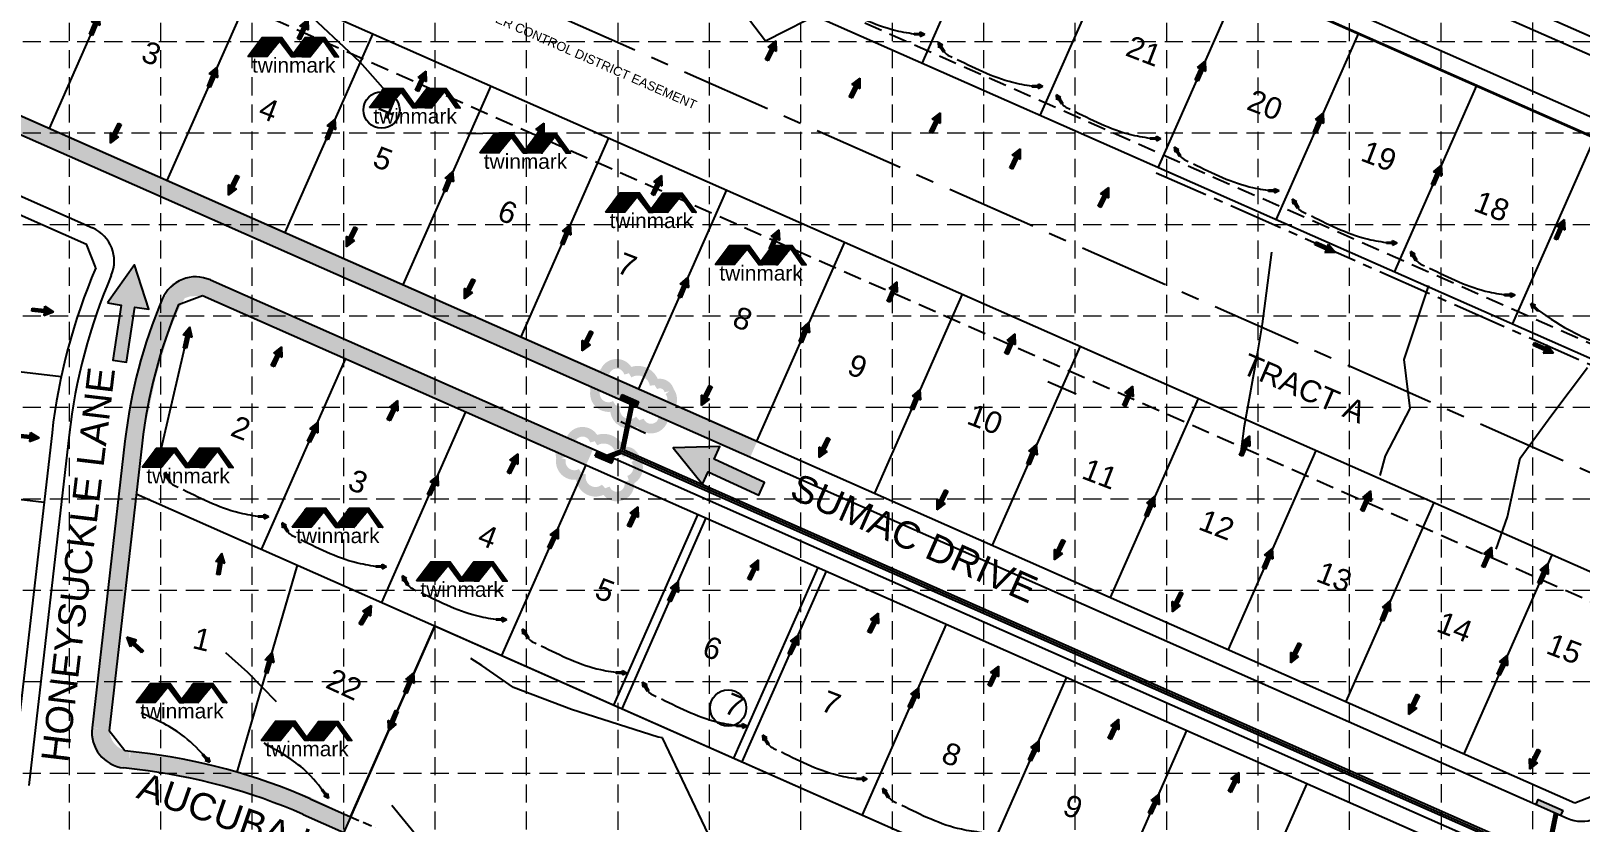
# Model space of a CAD drawing. Header units: feet. Extents: x 9918 to 11941, y 10990 to 14224.
# Drawn here: x 10605 to 11460, y 12479 to 12915 of the extents above; entities that cross this region are included whole.
import ezdxf

# ---------------------------------------------------------------- set-up
doc = ezdxf.new("R2010")
doc.units = ezdxf.units.FT
doc.header["$LTSCALE"] = 40
doc.header["$MEASUREMENT"] = 0
for name, pattern in [('CENTER', [2, 1.25, -0.25, 0.25, -0.25]), ('CENTER2', [1.125, 0.75, -0.125, 0.125, -0.125]), ('DASHED', [0.75, 0.5, -0.25]), ('HIDDEN', [0.375, 0.25, -0.125])]:
    doc.linetypes.add(name, pattern=pattern)
doc.layers.get('0').update_dxf_attribs({"linetype": 'CONTINUOUS'})
for name, color, linetype in [('ARROWS', 252, 'CONTINUOUS'), ('BNDRY-PH1', 4, 'CONTINUOUS'), ('BNDRY-PH2', 8, 'CONTINUOUS'), ('CONT-MJR', 252, 'CONTINUOUS'), ('CONT-MNR', 253, 'CONTINUOUS'), ('DAMTXT', 4, 'CONTINUOUS'), ('EASE-OS', 2, 'HIDDEN'), ('EROSION BLANKETS', 84, 'CONTINUOUS'), ('GRD-FLOW', 7, 'CONTINUOUS'), ('GRID', 254, 'DASHED'), ('LEGEND', 7, 'CONTINUOUS'), ('LOTNUM', 8, 'CONTINUOUS'), ('LOTS - PH1', 7, 'CONTINUOUS'), ('PAVING-PH1', 1, 'CONTINUOUS'), ('SD', 201, 'CONTINUOUS'), ('SD C-LINE', 201, 'CONTINUOUS'), ('SD-C10-STAPTS', 7, 'CONTINUOUS'), ('SWALE-CL', 2, 'CENTER2'), ('tarrant-pipeline', 2, 'HIDDEN')]:
    doc.layers.add(name, color=color, linetype=linetype)
doc.styles.add('L200', font='ARIAL.TTF', dxfattribs={"height": 8})
doc.styles.add('L240', font='ARIAL.TTF', dxfattribs={"height": 9.6})
doc.styles.add('L50', font='ARIAL.TTF', dxfattribs={"height": 2})
doc.styles.get("Standard").update_dxf_attribs({"font": 'ARIAL.TTF'})
pattern_1 = [(45, (0.54796, -10.2082), (-0.04331029, 0.04331029), [])]

# ---------------------------------------------------------------- blocks, each defined once
blk = doc.blocks.new('tf')
for p, q in [((0, -0.0005), (0, 0.00051)), ((0, 0.00051), (0.00406, 0.00051)), ((0.00406, 0.00051), (0.00406, 0.00153)), ((0.00406, 0.00153), (0.00711, 0)), ((0.00406, -0.00152), (0.00711, 0)), ((0.00406, -0.0005), (0, -0.0005)), ((0.00406, -0.0005), (0.00406, -0.00152))]:
    blk.add_line(p, q)
for points in [[(0, 0.00051), (0, -0.0005), (0.00406, 0.00051), (0.00406, -0.0005)], [(0.00406, -0.00152), (0.00406, 0.00153), (0.00711, 0), (0.00406, 0.00153)]]:
    blk.add_solid(points)
blk = doc.blocks.new('A$C6EFF0722')
h = blk.add_hatch()
h.set_pattern_fill('ANSI31', color=13, scale=0.49, style=0)
h.set_pattern_definition(pattern_1)
h.paths.add_polyline_path([(34.1, 17), (45.2, 31.9), (60.5, 31.9), (71.5, 16.8), (68.2, 16.8), (59.3, 29.5), (49, 16.8)])
h.paths.add_polyline_path([(0, 16.9), (11.3, 32), (26.7, 32), (37.5, 17), (34, 17.1), (25, 29), (15.1, 16.9)])
h = blk.add_hatch()
h.set_pattern_fill('ANSI31', color=13, scale=0.49, style=0)
h.set_pattern_definition(pattern_1)
h.paths.add_polyline_path([(0, 16.9), (11.3, 32), (26.7, 32), (37.5, 17), (34, 17.1), (25, 29), (15.1, 16.9)])
h.paths.add_polyline_path([(35.9, 19.3), (34.1, 17), (37.5, 17)], flags=17)
h = blk.add_hatch()
h.set_pattern_fill('ANSI31', color=13, scale=0.49, style=0)
h.set_pattern_definition(pattern_1)
h.paths.add_polyline_path([(35.9, 19.3), (34.1, 17), (37.5, 17)])
at = {"color": 13}
for points in [[(0, 16.9), (11.3, 32), (26.7, 32), (37.5, 17), (34, 17.1), (25, 29), (15.1, 16.9)], [(34.1, 17), (45.2, 31.9), (60.5, 31.9), (71.5, 16.8), (68.2, 16.8), (59.3, 29.5), (49, 16.8)], [(35.9, 19.3), (34.1, 17), (37.5, 17)]]:
    blk.add_lwpolyline(points, close=True, dxfattribs=at)
at = {"color": 13, "insert": (3.2, 16.1), "char_height": 11.76, "width": 355.759, "attachment_point": 1}
blk.add_mtext('twinmark', dxfattribs=at)
blk = doc.blocks.new('arrow')
blk.add_lwpolyline([(-67.01, -25.36), (-59.33, -25.42), (-59.57, -56.14), (-51.89, -56.2), (-51.65, -25.48), (-43.97, -25.54), (-55.3, -2.41), (-67.01, -25.36)], close=True)
at = {"color": 254}
for points in [[(-43.97, -25.54), (-67.01, -25.36), (-55.3, -2.41), (-67.01, -25.36)], [(-59.57, -56.14), (-51.89, -56.2), (-59.33, -25.42), (-51.65, -25.48)]]:
    blk.add_solid(points, dxfattribs=at)

msp = doc.modelspace()

# ---------------------------------------------------------------- hatches: boundary and pattern name
at = {"layer": 'SD'}
for points in [[(10931.54, 12714.68), (10930.32, 12711.93), (10939.47, 12707.89), (10940.68, 12710.63)], [(10926.94, 12679.53), (10917.79, 12683.58), (10916.58, 12680.83), (10925.73, 12676.79)]]:
    msp.add_hatch(color=5, dxfattribs=at).paths.add_polyline_path(points)
h = msp.add_hatch(color=5, dxfattribs=at)
h.paths.add_polyline_path([(11436.8, 12491.39), (11435.59, 12488.64), (11449.31, 12482.58), (11450.52, 12485.32)])
h.paths.add_polyline_path([(11423.06, 12460.29), (11421.85, 12457.54), (11435.57, 12451.48), (11436.78, 12454.23)])

# ---------------------------------------------------------------- linework, layer by layer
at = {"layer": 'BNDRY-PH1', "color": 0}
for q in [(10761.47, 12436.15), (11410.92, 12329.54)]:
    msp.add_line((10828.16, 12587.07), q, dxfattribs=at)
at = {"layer": 'BNDRY-PH2'}
for q in [(10761.47, 12436.15), (11410.92, 12329.54)]:
    msp.add_line((10828.16, 12587.07), q, dxfattribs=at)
at = {"layer": 'CONT-MJR', "color": 35}
for p, q in [((11444.34, 12703.45, 605), (11463.88, 12729.72, 605)), ((11426.87, 12679.65, 605), (11444.34, 12703.45, 605)), ((11419.87, 12647.31, 605), (11426.87, 12679.65, 605)), ((11413.6, 12629.43, 605), (11419.87, 12647.31, 605)), ((10854.03, 12565.25, 610), (10847.92, 12569.2, 610)), ((10871.59, 12553.16, 610), (10854.03, 12565.25, 610)), ((10903.58, 12540.92, 610), (10871.59, 12553.16, 610)), ((10951.35, 12525.67, 610), (10903.58, 12540.92, 610)), ((10953.65, 12525.29, 610), (10951.35, 12525.67, 610)), ((10979.07, 12472.01, 610), (10953.65, 12525.29, 610))]:
    msp.add_line(p, q, dxfattribs=at)
at = {"layer": 'CONT-MNR', "color": 35}
for p, q in [((11010.46, 12909.63, 607), (10995.79, 12928.92, 607)), ((10786.87, 12898, 608), (10754.83, 12928.3, 608)), ((11044.47, 12926.86, 607), (11010.46, 12909.63, 607)), ((10803.69, 12879.09, 608), (10786.87, 12898, 608)), ((10872.21, 12859.05, 608), (10845.83, 12858.61, 608)), ((11284.78, 12753.73, 607), (11289.84, 12793.29, 607)), ((11362.77, 12734.11, 606), (11376.39, 12774.8, 606)), ((11281.95, 12737.19, 607), (11284.78, 12753.73, 607)), ((11274.85, 12697.52, 607), (11281.95, 12737.19, 607)), ((11366.21, 12707.06, 606), (11362.77, 12734.11, 606)), ((11352.58, 12680.96, 606), (11366.21, 12707.06, 606)), ((10944.38, 12693.3, 609), (10930.71, 12699.72, 609)), ((11272.78, 12681.84, 607), (11274.85, 12697.52, 607)), ((11349.64, 12670.07, 606), (11352.58, 12680.96, 606)), ((10724.93, 12561.49, 611), (10712.84, 12572.31, 611)), ((10740.84, 12545.25, 611), (10724.93, 12561.49, 611)), ((10826.46, 12461.06, 611), (10804.49, 12487.97, 611))]:
    msp.add_line(p, q, dxfattribs=at)
at = {"layer": 'EASE-OS', "color": 253, "ltscale": 0.5}
msp.add_line((10781.68, 12481.89), (10795.4, 12475.82), dxfattribs=at)
at = {"layer": 'EROSION BLANKETS', "const_width": 10, "flags": 128}
msp.add_lwpolyline([(11004.16, 12684.89), (10548.52, 12886.31)], dxfattribs=at)
msp.add_lwpolyline([(10779.65, 12477.43), (10757.01, 12488.27), (10737.8, 12495.68), (10706.99, 12504.81), (10685.69, 12509.75), (10659.73, 12513.08, -0.427149), (10643.81, 12530.52), (10662.09, 12692), (10669.39, 12725.58), (10676.7, 12750.41), (10682.13, 12763.65), (10686.69, 12771.96), (10692.06, 12773.84), (10697.43, 12774.11), (10702.8, 12773.31), (10712.19, 12769.01), (10913.49, 12680.19)], format="xyb", dxfattribs=at)
at = {"layer": 'GRD-FLOW'}
msp.add_line((10675.47, 12677.39), (10692.63, 12751.21), dxfattribs=at)
for points in [[(11095.43, 12913.16), (11084.05, 12915.03), (11051.19, 12928.21)], [(11108.12, 12904.96), (11110.44, 12902.48), (11113.48, 12900.88)], [(11160.54, 12884.38), (11149.16, 12886.25), (11116.3, 12899.43)], [(11173.24, 12876.18), (11175.57, 12873.7), (11178.6, 12872.1)], [(11225.67, 12855.6), (11214.29, 12857.47), (11181.43, 12870.65)], [(11238.37, 12847.4), (11240.69, 12844.92), (11243.73, 12843.32)], [(11290.79, 12826.82), (11279.41, 12828.69), (11246.55, 12841.87)], [(11303.49, 12818.63), (11305.81, 12816.15), (11308.85, 12814.55)], [(11355.91, 12798.05), (11344.53, 12799.92), (11311.67, 12813.1)], [(11368.61, 12789.85), (11370.94, 12787.37), (11373.97, 12785.77)], [(11421.03, 12769.27), (11409.66, 12771.14), (11376.8, 12784.32)], [(11434.37, 12762.84), (11453.86, 12750.36), (11476.93, 12739.92)], [(10681.13, 12667.68), (10683.45, 12665.2), (10686.49, 12663.59)], [(10733.55, 12647.09), (10722.17, 12648.97), (10689.31, 12662.15)], [(10746.09, 12640.1), (10748.42, 12637.62), (10751.45, 12636.02)], [(10798.52, 12619.51), (10787.14, 12621.39), (10754.28, 12634.57)], [(10812.38, 12610.81), (10814.7, 12608.33), (10817.74, 12606.72)], [(10864.8, 12590.22), (10853.42, 12592.1), (10820.56, 12605.28)], [(10878.67, 12581.51), (10880.99, 12579.04), (10884.03, 12577.43)], [(10931.09, 12560.93), (10919.71, 12562.8), (10886.85, 12575.98)], [(10944.95, 12552.22), (10947.27, 12549.74), (10950.31, 12548.14)], [(10997.37, 12531.63), (10986, 12533.51), (10953.14, 12546.69)], [(10702.34, 12513.96), (10690.06, 12525.9), (10666.08, 12539.16)], [(10767.94, 12494.32), (10756.69, 12507.24), (10733.89, 12522.44)], [(11011.24, 12522.93), (11013.56, 12520.45), (11016.6, 12518.84)], [(11063.66, 12502.34), (11052.28, 12504.22), (11019.42, 12517.4)], [(11077.52, 12493.64), (11079.85, 12491.16), (11082.88, 12489.55)], [(11129.95, 12473.05), (11118.57, 12474.92), (11085.71, 12488.1)]]:
    msp.add_spline(points, degree=3, dxfattribs=at)
at = {"layer": 'GRID', "color": 252, "linetype": 'HIDDEN', "lineweight": 0}
for p, q in [((10626.56, 11244.77), (10626.56, 14170.59)), ((10677.01, 11244.76), (10677.01, 14170.59)), ((10727.45, 11244.75), (10727.45, 14170.59)), ((10777.89, 11244.74), (10777.89, 14170.59)), ((10828.34, 11244.74), (10828.34, 14170.59)), ((10878.78, 11244.73), (10878.78, 14170.59)), ((10929.22, 11244.72), (10929.22, 14170.59)), ((10979.67, 11244.71), (10979.67, 14170.59)), ((11030.11, 11244.7), (11030.11, 14170.59)), ((11080.56, 11244.7), (11080.56, 14170.59)), ((11131, 11244.69), (11131, 14170.59)), ((11181.44, 11244.68), (11181.44, 14170.59)), ((11231.89, 11244.67), (11231.89, 14170.59)), ((11282.33, 11244.66), (11282.33, 14170.59)), ((11332.77, 11244.66), (11332.77, 14170.59)), ((11383.46, 11244.77), (11383.22, 14170.59)), ((11433.85, 11245.02), (11433.66, 14170.59)), ((9970.8, 12909.5), (11887.65, 12909.5)), ((9970.8, 12859.05), (11887.65, 12859.05)), ((9970.8, 12808.61), (11887.65, 12808.61)), ((9970.8, 12758.16), (11887.65, 12758.16)), ((9970.8, 12707.72), (11887.65, 12707.72)), ((9970.8, 12657.28), (11887.65, 12657.28)), ((9970.8, 12606.83), (11887.65, 12606.83)), ((9970.8, 12556.39), (11887.65, 12556.39)), ((9970.8, 12505.95), (11887.65, 12505.95))]:
    msp.add_line(p, q, dxfattribs=at)
at = {"layer": 'LEGEND', "color": 170, "ltscale": 100, "const_width": 5.3}
for points in [[(10935.18, 12726.44, 0.520567), (10935.18, 12726.44, 0.765195), (10921.77, 12726.67, 0.417879), (10916.65, 12717.1, 0.6649), (10927.8, 12708.88, 0.744833), (10940.87, 12700.54, 0.975642), (10954.02, 12704.87, 0.520567), (10957.46, 12716.58, 0.520567), (10949.32, 12719.96, 0.540264), (10935.18, 12726.44)], [(10916.34, 12688.95, 0.520567), (10916.34, 12688.95, 0.765195), (10902.93, 12689.18, 0.417879), (10897.81, 12679.61, 0.6649), (10908.97, 12671.39, 0.744833), (10922.04, 12663.06, 0.975642), (10935.18, 12667.38, 0.520567), (10938.63, 12679.09, 0.520567), (10930.48, 12682.47, 0.540264), (10916.34, 12688.95)]]:
    msp.add_lwpolyline(points, format="xyb", close=True, dxfattribs=at)
at = {"layer": 'LOTNUM', "color": 7}
for centre in [(10798.73, 12871.67), (10989.94, 12541.85)]:
    msp.add_circle(centre, 10, dxfattribs=at)
at = {"layer": 'LOTS - PH1'}
for p, q in [((11614.67, 12846.28), (10552.23, 13315.79)), ((11594.46, 12800.54), (10532.02, 13270.06)), ((11487.7, 12724.73), (10442.04, 13186.82)), ((10429.2, 13074.97), (11514.68, 12595.27)), ((11096.94, 12897.41), (11142.42, 13000.31)), ((10663.86, 12971.27), (10615.35, 12861.51)), ((11162.07, 12868.63), (11207.54, 12971.53)), ((10728.89, 12942.53), (10680.38, 12832.77)), ((11227.19, 12839.85), (11272.66, 12942.75)), ((10793.92, 12913.79), (10745.42, 12804.03)), ((11292.32, 12811.07), (11337.79, 12913.97)), ((10519.82, 12903.73), (11457.03, 12489.56)), ((10858.95, 12885.05), (10810.45, 12775.29)), ((11357.44, 12782.29), (11402.91, 12885.19)), ((10499.61, 12858), (10635.95, 12797.74)), ((10923.99, 12856.31), (10875.48, 12746.55)), ((11422.56, 12753.51), (11468.04, 12856.41)), ((10989.02, 12827.57), (10940.52, 12717.81)), ((10641.07, 12784.55), (10635.95, 12797.74)), ((11054.05, 12798.83), (11005.55, 12689.07)), ((10686.81, 12764.33), (10699.98, 12769.45)), ((10699.98, 12769.45), (11436.82, 12443.82)), ((11119.09, 12770.1), (11070.58, 12660.34)), ((11184.12, 12741.36), (11135.61, 12631.6)), ((10506.28, 12738.02), (10622.05, 12724.73)), ((10732.54, 12629.33), (10779.02, 12734.52)), ((11249.15, 12712.62), (11200.65, 12602.86)), ((10798.82, 12600.04), (10845.31, 12705.22)), ((10616.95, 12693.65), (10532.05, 11954.08)), ((10666.62, 12687.95), (10648.41, 12529.32)), ((11314.18, 12683.88), (11265.68, 12574.12)), ((10865.11, 12570.74), (10911.59, 12675.93)), ((10498.3, 12668.48), (10612.55, 12655.37)), ((10663.4, 12659.88), (11410.92, 12329.54)), ((11379.22, 12655.14), (11330.71, 12545.38)), ((10926.82, 12543.47), (10973.31, 12648.66)), ((10926.82, 12543.47), (10973.31, 12648.66)), ((10931.4, 12541.45), (10977.88, 12646.64)), ((11444.25, 12626.4), (11395.74, 12516.64)), ((10752.19, 12620.64), (10718.94, 12506.49)), ((10993.11, 12514.18), (11039.59, 12619.37)), ((10997.68, 12512.16), (11044.17, 12617.34)), ((10781.68, 12481.89), (10828.16, 12587.07)), ((11063.97, 12482.86), (11110.45, 12588.05)), ((11130.25, 12453.57), (11176.74, 12558.76)), ((10657.21, 12518.25), (10648.41, 12529.32)), ((11196.54, 12424.28), (11243.02, 12529.47)), ((10665.09, 12517.34), (10657.21, 12518.25)), ((11262.82, 12394.99), (11309.31, 12500.17)), ((11457.03, 12489.56), (11470.22, 12494.66)), ((10759.4, 12491.73), (10781.68, 12481.89))]:
    msp.add_line(p, q, dxfattribs=at)
for centre, radius, start, end in [((10939.83, 12656.59), 325, 156.81405, 173.45194), ((10939.83, 12656.59), 275, 156.93326, 173.45194), ((10628.03, 12194.46), 325, 66.1584, 83.45194)]:
    msp.add_arc(centre, radius, start, end, dxfattribs=at)
at = {"layer": 'PAVING-PH1', "color": 7}
for p, q in [((11610.37, 12837.79), (10548.39, 13307.1)), ((11597.84, 12809.43), (10889.42, 13122.5)), ((11593.8, 12800.29), (10885.38, 13113.35)), ((10515.98, 12895.04), (10662.43, 12830.32)), ((10503.45, 12866.68), (10639.36, 12806.62)), ((10662.43, 12830.32), (11452.73, 12481.07)), ((10704.31, 12777.92), (11440.28, 12452.68)), ((10626.38, 12692.57), (10604.18, 12499.17)), ((10657.18, 12689.03), (10639.03, 12530.9)), ((10664.01, 12507.91), (10656.62, 12508.75)), ((10755.56, 12483.04), (10777.84, 12473.2))]:
    msp.add_line(p, q, dxfattribs=at)
for centre, radius, start, end in [((10631.27, 12788.33), 20, 336.87893, 66.1584), ((10939.83, 12656.59), 315.5, 156.87893, 173.45194), ((10696.22, 12759.63), 20, 66.1584, 157.07235), ((10939.83, 12656.59), 284.5, 157.07235, 173.45194), ((10658.9, 12528.62), 20, 173.45194, 263.45194), ((10628.03, 12194.46), 315.5, 66.1584, 83.45194), ((11460.81, 12499.36), 20, 246.1584, 336.1584)]:
    msp.add_arc(centre, radius, start, end, dxfattribs=at)
at = {"layer": 'SD', "color": 5}
for p, q in [((11166.19, 12721.95), (11181.83, 12715.03)), ((10930.32, 12711.93), (10939.47, 12707.89)), ((10935.91, 12709.46), (10930.69, 12684.2)), ((10931.54, 12714.68), (10940.68, 12710.63)), ((10937.55, 12708.74), (10932.5, 12684.32)), ((10916.58, 12680.83), (10925.73, 12676.79)), ((10923.06, 12681.25), (10930.69, 12684.2)), ((10925.33, 12680.25), (10931.1, 12682.48)), ((10931.1, 12682.48), (11436.85, 12458.98)), ((10932.5, 12684.32), (11437.76, 12461.04)), ((11445.75, 12484.15), (11440.76, 12459.99)), ((11447.42, 12483.62), (11442.39, 12459.26))]:
    msp.add_line(p, q, dxfattribs=at)
at = {"layer": 'SD', "color": 5, "flags": 128}
for points in [[(10930.32, 12711.93), (10931.54, 12714.68)], [(10939.47, 12707.89), (10940.68, 12710.63)], [(10916.58, 12680.83), (10917.79, 12683.58)], [(10925.73, 12676.79), (10926.94, 12679.53)], [(11435.59, 12488.64), (11436.8, 12491.39), (11450.52, 12485.32)], [(11449.31, 12482.58), (11450.52, 12485.32)]]:
    msp.add_lwpolyline(points, dxfattribs=at)
at = {"layer": 'SD C-LINE', "color": 5}
for p, q in [((10936.73, 12709.1), (10931.45, 12683.55)), ((10924.2, 12680.75), (10931.45, 12683.55)), ((10931.45, 12683.55), (11484.04, 12439.35)), ((11446.57, 12483.79), (11441.29, 12458.25))]:
    msp.add_line(p, q, dxfattribs=at)
at = {"layer": 'SWALE-CL', "color": 5, "flags": 128}
msp.add_lwpolyline([(11225.98, 12837.11), (11486.62, 12721.92), (11553.08, 12699.97)], dxfattribs=at)
at = {"layer": 'tarrant-pipeline', "color": 253}
for p, q in [((11842.77, 12576.02), (10233.78, 13287.06)), ((11790.22, 12457.11), (10218.26, 13151.79))]:
    msp.add_line(p, q, dxfattribs=at)
at = {"layer": 'tarrant-pipeline', "color": 253, "linetype": 'CENTER'}
msp.add_line((11816.49, 12516.56), (10226.02, 13219.42), dxfattribs=at)

# ---------------------------------------------------------------- block references
at = {"layer": 'ARROWS'}
for p, rotation in [((10717.46, 12780.73), 351.7241489964107), ((10980.37, 12736.7), 65.52772001229589)]:
    msp.add_blockref('arrow', p, dxfattribs=dict(at, rotation=rotation))
at = {"layer": 'GRD-FLOW'}
for p, xscale, yscale, zscale, rotation in [((10638.46, 12913.1), 1677.320435747334, 1677.320435747335, 1677.320435747335, 67.4888172878362), ((10753.17, 12910.75), 1677.320435747335, 1677.320435747335, 1677.320435747335, 64.81971306193465), ((11092.57, 12913.55), 825.565907151224, 825.5659071512237, 825.5659071512242, 359.7814838571418), ((11011.28, 12899.09), 1677.320435747335, 1677.320435747335, 1677.320435747335, 64.26377086008281), ((11109.04, 12903.84), 825.5659071512254, 825.5659071512237, 825.5659071512242, 121.8616996299134), ((10703.49, 12884.37), 1677.320435747334, 1677.320435747335, 1677.320435747335, 67.4888172878362), ((11248.42, 12887.89), 1677.320435747336, 1677.320435747335, 1677.320435747335, 66.42104162721226), ((10818.29, 12882.32), 1677.320435747335, 1677.320435747335, 1677.320435747335, 64.81971306193465), ((11057.54, 12878.49), 1677.320435747335, 1677.320435747335, 1677.320435747335, 64.26377086008281), ((11157.68, 12884.77), 825.565907151224, 825.5659071512237, 825.5659071512242, 359.7814838571418), ((11174.16, 12875.06), 825.5659071512254, 825.5659071512237, 825.5659071512242, 121.8616996299134), ((11101.86, 12859.33), 1677.320435747335, 1677.320435747335, 1677.320435747335, 64.26377086008281), ((11313.54, 12859.11), 1677.320435747336, 1677.320435747335, 1677.320435747335, 66.42104162721226), ((10654.34, 12864.11), 1677.320435747334, 1677.320435747335, 1677.320435747335, 243.8330758731509), ((10768.53, 12855.63), 1677.320435747334, 1677.320435747335, 1677.320435747335, 67.4888172878362), ((10883.32, 12853.58), 1677.320435747335, 1677.320435747335, 1677.320435747335, 64.81971306193465), ((11222.81, 12855.99), 825.565907151224, 825.5659071512237, 825.5659071512242, 359.7814838571418), ((11239.29, 12846.28), 825.5659071512254, 825.5659071512237, 825.5659071512242, 121.8616996299134), ((11146.01, 12839.47), 1677.320435747335, 1677.320435747335, 1677.320435747335, 64.26377086008281), ((10719.37, 12835.37), 1677.320435747334, 1677.320435747335, 1677.320435747335, 243.8330758731509), ((10833.56, 12826.89), 1677.320435747334, 1677.320435747335, 1677.320435747335, 67.4888172878362), ((10948.35, 12824.84), 1677.320435747335, 1677.320435747335, 1677.320435747335, 64.81971306193465), ((11378.67, 12830.33), 1677.320435747336, 1677.320435747335, 1677.320435747335, 66.42104162721226), ((11194.74, 12818.26), 1677.320435747335, 1677.320435747335, 1677.320435747335, 64.26377086008281), ((11287.93, 12827.21), 825.565907151224, 825.5659071512237, 825.5659071512242, 359.7814838571418), ((11304.41, 12817.51), 825.5659071512254, 825.5659071512237, 825.5659071512242, 121.8616996299134), ((10898.34, 12797.58), 1677.320435747334, 1677.320435747335, 1677.320435747335, 67.4888172878362), ((11446.5, 12800.35), 1677.320435747336, 1677.320435747335, 1677.320435747335, 66.42104162721226), ((10784.49, 12806.95), 1677.320435747334, 1677.320435747335, 1677.320435747335, 243.8330758731509), ((11013.31, 12794.7), 1677.320435747334, 1677.320435747335, 1677.320435747335, 66.21725787936553), ((11313.92, 12798.14), 1677.320435747336, 1677.320435747335, 1677.320435747335, 336.1624057160432), ((11353.05, 12798.44), 825.565907151224, 825.5659071512237, 825.5659071512242, 359.7814838571418), ((11369.53, 12788.73), 825.5659071512254, 825.5659071512237, 825.5659071512242, 121.8616996299134), ((10849.52, 12778.21), 1677.320435747334, 1677.320435747335, 1677.320435747335, 243.8330758731509), ((10963.22, 12768.41), 1677.320435747334, 1677.320435747335, 1677.320435747335, 67.4888172878362), ((11078.35, 12765.96), 1677.320435747334, 1677.320435747335, 1677.320435747335, 66.21725787936553), ((11418.17, 12769.66), 825.565907151224, 825.5659071512237, 825.5659071512242, 359.7814838571418), ((10605.99, 12761.51), 1677.320435747334, 1677.320435747335, 1677.320435747335, 354.5824077530629), ((11436.87, 12760.84), 825.5659071512246, 825.5659071512237, 825.5659071512242, 135.8820856687658), ((10690.24, 12740.38), 1677.320435747335, 1677.320435747335, 1677.320435747335, 76.6932348658238), ((10914.56, 12749.47), 1677.320435747334, 1677.320435747335, 1677.320435747335, 243.8330758731509), ((11029.95, 12743.6), 1677.320435747334, 1677.320435747335, 1677.320435747335, 67.4888172878362), ((11143.38, 12737.22), 1677.320435747334, 1677.320435747335, 1677.320435747335, 66.21725787936553), ((10738.66, 12730.33), 1677.320435747335, 1677.320435747335, 1677.320435747335, 64.81971306193465), ((11434.35, 12742.63), 1677.320435747336, 1677.320435747335, 1677.320435747335, 336.1624057160432), ((10980.26, 12719.36), 1677.320435747334, 1677.320435747335, 1677.320435747335, 243.8330758731509), ((11091.34, 12706.53), 1677.320435747334, 1677.320435747335, 1677.320435747335, 67.4888172878362), ((11208.41, 12708.48), 1677.320435747334, 1677.320435747335, 1677.320435747335, 66.21725787936553), ((10802.69, 12700.59), 1677.320435747335, 1677.320435747335, 1677.320435747335, 64.81971306193465), ((10758.62, 12688.61), 1677.320435747335, 1677.320435747335, 1677.320435747335, 64.81971306193465), ((10598.01, 12691.97), 1677.320435747334, 1677.320435747335, 1677.320435747335, 354.5824077530629), ((11045.29, 12690.62), 1677.320435747334, 1677.320435747335, 1677.320435747335, 243.8330758731509), ((11272.81, 12680.99), 1677.320435747334, 1677.320435747335, 1677.320435747335, 66.21725787936553), ((10868.98, 12671.3), 1677.320435747335, 1677.320435747335, 1677.320435747335, 64.81971306193465), ((11155.51, 12676.25), 1677.320435747334, 1677.320435747335, 1677.320435747335, 67.34313594480531), ((10682.05, 12666.56), 825.5659071512254, 825.5659071512237, 825.5659071512242, 121.8616996299134), ((10824.9, 12659.32), 1677.320435747335, 1677.320435747335, 1677.320435747335, 64.81971306193465), ((11110.33, 12661.88), 1677.320435747334, 1677.320435747335, 1677.320435747335, 243.8330758731509), ((11220.54, 12647.51), 1677.320435747334, 1677.320435747335, 1677.320435747335, 67.34313594480531), ((11339.73, 12650.63), 1677.320435747334, 1677.320435747335, 1677.320435747335, 66.21725787936553), ((10730.69, 12647.48), 825.565907151224, 825.5659071512237, 825.5659071512242, 359.7814838571418), ((10935.26, 12642), 1677.320435747335, 1677.320435747335, 1677.320435747335, 64.81971306193465), ((10747.01, 12638.98), 825.5659071512254, 825.5659071512237, 825.5659071512242, 121.8616996299134), ((10891.19, 12630.02), 1677.320435747335, 1677.320435747335, 1677.320435747335, 64.81971306193465), ((11175.01, 12634.33), 1677.320435747334, 1677.320435747335, 1677.320435747335, 243.8330758731509), ((11285.57, 12618.77), 1677.320435747334, 1677.320435747335, 1677.320435747335, 67.34313594480531), ((11406.46, 12619.63), 1677.320435747334, 1677.320435747335, 1677.320435747335, 66.21725787936553), ((10708.73, 12615.42), 1677.320435747334, 1677.320435747335, 1677.320435747335, 80.89902602233013), ((10795.66, 12619.91), 825.565907151224, 825.5659071512237, 825.5659071512242, 359.7814838571418), ((11001.55, 12612.71), 1677.320435747335, 1677.320435747335, 1677.320435747335, 64.81971306193465), ((11437.42, 12610.52), 1677.320435747336, 1677.320435747335, 1677.320435747335, 66.42104162721226), ((10813.3, 12609.68), 825.5659071512254, 825.5659071512237, 825.5659071512242, 121.8616996299134), ((10957.48, 12600.73), 1677.320435747335, 1677.320435747335, 1677.320435747335, 64.81971306193465), ((11240.05, 12605.59), 1677.320435747334, 1677.320435747335, 1677.320435747335, 243.8330758731509), ((10787.22, 12587.97), 1677.320435747334, 1677.320435747335, 1677.320435747335, 60.35923286940557), ((11067.84, 12583.42), 1677.320435747335, 1677.320435747335, 1677.320435747335, 64.81971306193465), ((11350.6, 12590.03), 1677.320435747334, 1677.320435747335, 1677.320435747335, 67.34313594480531), ((10861.94, 12590.61), 825.565907151224, 825.5659071512237, 825.5659071512242, 359.7814838571418), ((10666.9, 12572.81), 1677.320435747334, 1677.320435747335, 1677.320435747335, 137.2230727589646), ((10879.58, 12580.39), 825.5659071512254, 825.5659071512237, 825.5659071512242, 121.8616996299134), ((11023.76, 12571.44), 1677.320435747335, 1677.320435747335, 1677.320435747335, 64.81971306193465), ((11305.34, 12577.44), 1677.320435747334, 1677.320435747335, 1677.320435747335, 243.8330758731509), ((10735.1, 12561.19), 1677.320435747334, 1677.320435747335, 1677.320435747335, 73.78226412848423), ((11414.88, 12560.1), 1677.320435747336, 1677.320435747335, 1677.320435747335, 65.034313995479), ((10811.84, 12550.25), 1677.320435747335, 1677.320435747335, 1677.320435747335, 66.9069804424446), ((10928.23, 12561.32), 825.565907151224, 825.5659071512237, 825.5659071512242, 359.7814838571418), ((11134.12, 12554.12), 1677.320435747335, 1677.320435747335, 1677.320435747335, 64.81971306193465), ((10945.87, 12551.1), 825.5659071512254, 825.5659071512237, 825.5659071512242, 121.8616996299134), ((11090.05, 12542.14), 1677.320435747335, 1677.320435747335, 1677.320435747335, 64.81971306193465), ((11370.46, 12549.01), 1677.320435747334, 1677.320435747335, 1677.320435747335, 243.8330758731509), ((10807.18, 12540.23), 1677.320435747335, 1677.320435747335, 1677.320435747335, 246.9069804424446), ((11200.41, 12524.83), 1677.320435747335, 1677.320435747335, 1677.320435747335, 64.81971306193465), ((10994.51, 12532.03), 825.565907151224, 825.5659071512237, 825.5659071512242, 359.7814838571418), ((11012.15, 12521.81), 825.5659071512254, 825.5659071512237, 825.5659071512242, 121.8616996299134), ((11156.33, 12512.85), 1677.320435747335, 1677.320435747335, 1677.320435747335, 64.81971306193465), ((11437.15, 12518.85), 1677.320435747334, 1677.320435747335, 1677.320435747335, 243.8330758731509), ((10700.05, 12516.21), 825.5659071512247, 825.5659071512237, 825.5659071512242, 312.6408092766598), ((11060.8, 12502.73), 825.565907151224, 825.5659071512237, 825.5659071512242, 359.7814838571418), ((11266.69, 12495.54), 1677.320435747335, 1677.320435747335, 1677.320435747335, 64.81971306193465), ((10765.85, 12496.76), 825.5659071512247, 825.5659071512237, 825.5659071512242, 307.8812108676381), ((11078.44, 12492.51), 825.5659071512254, 825.5659071512237, 825.5659071512242, 121.8616996299134), ((11222.62, 12483.56), 1677.320435747335, 1677.320435747335, 1677.320435747335, 64.81971306193465)]:
    msp.add_blockref('tf', p, dxfattribs=dict(at, xscale=xscale, yscale=yscale, zscale=zscale, rotation=rotation))
at = {"layer": 'SD-C10-STAPTS', "color": 1, "xscale": 0.6999999999998181, "yscale": 0.6999999999998181, "zscale": 0.7}
for p in [(10725.02, 12889.27), (10792, 12861.15), (10852.9, 12836.19), (10922.29, 12803.51), (10982.84, 12774.59), (10666.76, 12662.78), (10749.39, 12629.73), (10817.93, 12600.09), (10663.36, 12533.03), (10732.38, 12512.14)]:
    msp.add_blockref('A$C6EFF0722', p, dxfattribs=at)

# ---------------------------------------------------------------- texts
at = {"layer": 'DAMTXT', "color": 7, "char_height": 15, "attachment_point": 8, "style": 'L240'}
for s, insert, rotation in [('HONEYSUCKLE LANE', (10639, 12619.95), 83.169), ('SUMAC DRIVE', (11089.44, 12628.48), 336.1584)]:
    msp.add_mtext(s, dxfattribs=dict(at, insert=insert, rotation=rotation))
at = {"layer": 'DAMTXT', "color": 7, "insert": (10732.58, 12467.98), "char_height": 15, "width": 258.9342, "attachment_point": 8, "rotation": 340.79205, "style": 'L240'}
msp.add_mtext('AUCUBA LANE', dxfattribs=at)
at = {"layer": 'LOTNUM', "color": 7, "style": 'L200'}
for s, rotation, p in [('21', 338.97327, (11208.4, 12901.96)), ('3', 338.97327, (10665.34, 12899.04)), ('4', 337.68461, (10795.49, 12869.47)), ('20', 338.97327, (11275.27, 12872.24)), ('4', 338.97327, (10730.03, 12867.94)), ('5', 338.97327, (10793.07, 12840.93)), ('19', 338.97327, (11338.12, 12844.03)), ('18', 338.97327, (11400.39, 12816.37)), ('6', 338.97327, (10861.8, 12811.43)), ('7', 338.97327, (10927.69, 12782.34)), ('8', 338.97327, (10991.48, 12752.68)), ('9', 338.97327, (11054.81, 12726.37)), ('TRACT A', 336.8115, (11272.35, 12726.74)), ('10', 338.97327, (11120.87, 12698.89)), ('2', 338.97327, (10714.68, 12692.34)), ('3', 338.97327, (10779.35, 12662.77)), ('11', 338.97327, (11184.25, 12668.74)), ('12', 338.97327, (11248.64, 12640.6)), ('4', 338.97327, (10850.9, 12632.53)), ('13', 338.97327, (11313.54, 12611.96)), ('5', 338.97327, (10915.53, 12602.88)), ('14', 338.97327, (11379.94, 12584.33)), ('1', 346.51123, (10693.81, 12574.97)), ('6', 338.97327, (10974.82, 12570.94)), ('15', 338.97327, (11440.4, 12572.26)), ('22', 335.39949, (10767.17, 12553.32)), ('7', 337.68461, (10986.69, 12539.65)), ('7', 338.97327, (11040.23, 12540.76)), ('8', 338.97327, (11106.74, 12512.34)), ('9', 338.97327, (11173.67, 12483.44))]:
    msp.add_text(s, height=12, rotation=rotation, dxfattribs=at).set_placement(p)
at = {"layer": 'tarrant-pipeline', "color": 253, "style": 'L50'}
msp.add_text("130' TARRANT COUNTY WATER CONTROL DISTRICT EASEMENT", height=5, rotation=336.30833, dxfattribs=at).set_placement((10772.4, 12959.11))

doc.saveas('drawing.dxf')
